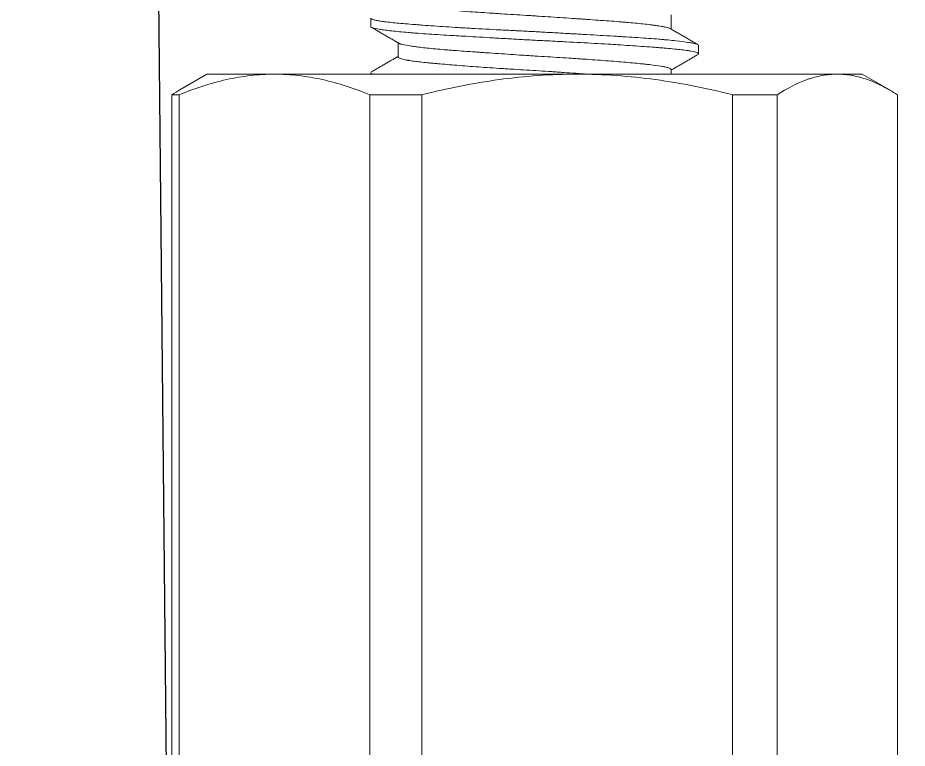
# Model space of a CAD drawing. Header units: millimetres. Extents: x 240 to 1080, y -29 to 565.
# Drawn here: x 618.15 to 634.44, y 161.21 to 174.57 of the extents above; entities that cross this region are included whole.
import ezdxf

# ---------------------------------------------------------------- set-up
doc = ezdxf.new("R2010")
doc.units = ezdxf.units.MM
doc.header["$LTSCALE"] = 0.75
doc.layers.add('DIM', color=3, linetype='Continuous')
doc.styles.get("Standard").update_dxf_attribs({"font": 'arial.ttf'})
doc.dimstyles.new('사본 ISO-25', dxfattribs={"dimtxt": 7, "dimasz": 7, "dimexe": 2.1, "dimexo": 2.1, "dimgap": 2, "dimtad": 1, "dimtih": 1, "dimtoh": 1, "dimdec": 1, "dimdsep": 46, "dimtxsty": 'Standard', "dimcen": 0, "dimclrd": 3, "dimclre": 3, "dimclrt": 4, "dimazin": 2, "dimtp": 0.1, "dimtm": 0.1, "dimtfac": 0.714286, "dimtdec": 1, "dimtmove": 0, "dimatfit": 3, "dimfxl": 1, "dimarcsym": 0})

msp = doc.modelspace()

# ---------------------------------------------------------------- linework, layer by layer
at = {"color": 7, "linetype": 'Continuous', "lineweight": 18}
for p, q in [((624.615, 174.409), (624.615, 174.564)), ((630.115, 174.62), (630.115, 174.362)), ((625.115, 173.853), (625.115, 174.111)), ((630.615, 174.065), (630.615, 173.909)), ((630.115, 173.62), (630.115, 173.537)), ((621.119, 173.251), (621.615, 173.537)), ((633.615, 173.537), (621.615, 173.537)), ((624.615, 173.537), (624.615, 173.564)), ((633.615, 173.537), (634.11, 173.251)), ((620.974, 153.912), (620.974, 173.161)), ((620.974, 173.161), (621.108, 173.161)), ((621.108, 153.912), (621.108, 173.161)), ((624.598, 153.912), (624.598, 173.161)), ((624.598, 173.161), (625.552, 173.161)), ((625.552, 153.912), (625.552, 173.161)), ((631.239, 173.161), (632.059, 173.161)), ((631.239, 153.912), (631.239, 173.161)), ((632.059, 153.912), (632.059, 173.161)), ((634.256, 153.912), (634.256, 173.161))]:
    msp.add_line(p, q, dxfattribs=at)
for points, knots in [([(630.102, 174.369), (630.096, 174.373), (630.087, 174.377), (630.07, 174.383), (630.062, 174.385), (630.046, 174.39), (630.036, 174.392), (630.006, 174.399), (629.96, 174.409), (629.901, 174.418), (629.851, 174.426), (629.826, 174.429), (629.798, 174.433), (629.779, 174.435), (629.769, 174.437), (629.681, 174.448), (629.591, 174.458), (629.441, 174.473), (629.389, 174.478), (629.306, 174.485), (629.278, 174.487), (629.234, 174.491), (629.22, 174.492), (629.19, 174.494), (629.175, 174.496), (629.04, 174.506), (628.913, 174.515), (628.713, 174.529), (628.644, 174.534), (628.538, 174.541), (628.502, 174.544), (628.43, 174.549), (628.394, 174.551), (628.213, 174.564), (628.065, 174.574), (627.84, 174.589), (627.764, 174.594), (627.649, 174.601), (627.611, 174.604), (627.534, 174.609), (627.496, 174.611), (627.307, 174.623), (627.158, 174.632), (626.973, 174.643), (626.937, 174.646), (626.864, 174.651), (626.827, 174.653), (626.719, 174.66), (626.648, 174.665), (626.442, 174.679), (626.31, 174.689), (626.154, 174.702), (626.123, 174.704), (626.062, 174.709), (626.033, 174.712), (625.945, 174.719), (625.89, 174.724), (625.73, 174.739), (625.634, 174.748), (625.526, 174.76), (625.506, 174.762), (625.466, 174.767), (625.446, 174.769), (625.391, 174.776), (625.324, 174.786), (625.269, 174.795), (625.233, 174.803), (625.216, 174.806), (625.201, 174.81), (625.191, 174.813), (625.187, 174.814), (625.147, 174.825), (625.126, 174.835), (625.116, 174.848), (625.115, 174.851), (625.115, 174.853)], [0, 0, 0, 0, 0.023992, 0.023992, 0.038988, 0.038988, 0.053983, 0.053983, 0.083973, 0.113964, 0.113964, 0.128959, 0.136456, 0.136456, 0.143954, 0.143954, 0.203935, 0.203935, 0.233925, 0.233925, 0.24892, 0.24892, 0.256418, 0.256418, 0.263916, 0.263916, 0.323896, 0.323896, 0.353887, 0.353887, 0.368882, 0.368882, 0.383877, 0.383877, 0.443858, 0.443858, 0.473848, 0.473848, 0.488844, 0.488844, 0.503839, 0.503839, 0.56382, 0.56382, 0.578815, 0.578815, 0.59381, 0.59381, 0.6238, 0.6238, 0.683781, 0.683781, 0.698776, 0.698776, 0.713772, 0.713772, 0.743762, 0.743762, 0.803743, 0.803743, 0.818738, 0.818738, 0.833733, 0.833733, 0.863724, 0.893714, 0.893714, 0.908709, 0.916207, 0.916207, 0.923704, 0.923704, 0.983685, 0.983685, 1, 1, 1, 1]), ([(630.602, 174.079), (630.595, 174.083), (630.572, 174.092), (630.536, 174.1), (630.501, 174.107), (630.488, 174.109), (630.461, 174.114), (630.446, 174.116), (630.369, 174.128), (630.292, 174.138), (630.157, 174.152), (630.108, 174.157), (630.03, 174.165), (630.003, 174.167), (629.961, 174.171), (629.947, 174.172), (629.918, 174.175), (629.846, 174.181), (629.769, 174.187), (629.641, 174.196), (629.508, 174.206), (629.364, 174.215), (629.27, 174.22), (629.252, 174.221), (629.213, 174.224), (629.194, 174.225), (629.136, 174.228), (629.098, 174.231), (628.901, 174.242), (628.738, 174.252), (628.483, 174.266), (628.397, 174.271), (628.287, 174.277), (628.265, 174.279), (628.221, 174.281), (628.155, 174.285), (628.089, 174.289), (627.956, 174.296), (627.867, 174.301), (627.689, 174.311), (627.6, 174.316), (627.465, 174.323), (627.398, 174.326), (627.331, 174.33), (627.286, 174.332), (627.264, 174.333), (627.152, 174.339), (627.063, 174.343), (626.801, 174.357), (626.631, 174.366), (626.424, 174.378), (626.383, 174.38), (626.321, 174.384), (626.301, 174.385), (626.26, 174.387), (626.16, 174.393), (626.064, 174.4), (625.839, 174.414), (625.698, 174.424), (625.55, 174.435), (625.534, 174.436), (625.501, 174.439), (625.485, 174.44), (625.438, 174.444), (625.407, 174.446), (625.318, 174.453), (625.261, 174.457), (625.101, 174.471), (625.008, 174.48), (624.908, 174.492), (624.888, 174.494), (624.852, 174.499), (624.835, 174.501), (624.786, 174.508), (624.729, 174.518), (624.687, 174.528), (624.661, 174.536), (624.654, 174.538), (624.641, 174.543), (624.635, 174.546), (624.621, 174.553), (624.616, 174.558), (624.615, 174.563), (624.615, 174.564), (624.615, 174.564)], [0, 0, 0, 0, 0.026836, 0.056261, 0.056261, 0.070974, 0.070974, 0.085687, 0.085687, 0.144538, 0.144538, 0.173964, 0.173964, 0.188676, 0.188676, 0.196033, 0.196033, 0.203389, 0.232815, 0.232815, 0.26224, 0.291666, 0.291666, 0.299022, 0.299022, 0.306379, 0.306379, 0.321092, 0.321092, 0.379943, 0.379943, 0.409368, 0.409368, 0.416725, 0.416725, 0.424081, 0.438794, 0.438794, 0.468219, 0.468219, 0.497645, 0.497645, 0.512358, 0.519714, 0.519714, 0.527071, 0.527071, 0.556496, 0.556496, 0.615347, 0.615347, 0.63006, 0.63006, 0.637417, 0.637417, 0.644773, 0.674199, 0.674199, 0.73305, 0.73305, 0.740406, 0.740406, 0.747762, 0.747762, 0.762475, 0.762475, 0.791901, 0.791901, 0.850752, 0.850752, 0.865465, 0.865465, 0.880178, 0.880178, 0.909603, 0.939029, 0.939029, 0.953742, 0.953742, 0.968454, 0.968454, 0.99788, 0.99788, 1, 1, 1, 1]), ([(624.615, 174.408), (624.615, 174.407), (624.615, 174.406), (624.616, 174.404), (624.616, 174.403), (624.618, 174.401), (624.62, 174.399), (624.627, 174.394), (624.637, 174.389), (624.678, 174.376), (624.721, 174.367), (624.794, 174.355), (624.809, 174.353), (624.843, 174.348), (624.86, 174.346), (624.916, 174.339), (624.956, 174.334), (625.087, 174.319), (625.188, 174.309), (625.331, 174.297), (625.361, 174.294), (625.421, 174.289), (625.452, 174.287), (625.547, 174.28), (625.613, 174.275), (625.817, 174.261), (625.964, 174.253), (626.159, 174.241), (626.199, 174.239), (626.279, 174.234), (626.319, 174.232), (626.441, 174.225), (626.606, 174.215), (626.862, 174.2), (627.038, 174.19), (627.216, 174.18), (627.305, 174.175), (627.484, 174.165), (627.573, 174.161), (627.751, 174.151), (627.84, 174.147), (627.974, 174.14), (628.018, 174.138), (628.107, 174.133), (628.152, 174.131), (628.373, 174.119), (628.544, 174.11), (628.793, 174.096), (628.875, 174.092), (628.996, 174.084), (629.035, 174.082), (629.095, 174.078), (629.114, 174.077), (629.153, 174.075), (629.172, 174.073), (629.344, 174.062), (629.487, 174.052), (629.686, 174.038), (629.75, 174.033), (629.827, 174.027), (629.842, 174.026), (629.872, 174.023), (629.887, 174.022), (629.93, 174.019), (629.959, 174.017), (630.096, 174.005), (630.192, 173.996), (630.316, 173.982), (630.354, 173.978), (630.397, 173.972), (630.405, 173.97), (630.422, 173.968), (630.445, 173.964), (630.467, 173.961), (630.533, 173.948), (630.57, 173.938), (630.598, 173.926), (630.604, 173.922), (630.609, 173.919), (630.611, 173.916), (630.612, 173.915), (630.614, 173.912), (630.615, 173.91), (630.615, 173.908)], [0, 0, 0, 0, 0.005132, 0.005132, 0.01226, 0.01226, 0.019388, 0.019388, 0.047901, 0.047901, 0.104926, 0.104926, 0.119183, 0.119183, 0.133439, 0.133439, 0.161952, 0.161952, 0.218977, 0.218977, 0.233234, 0.233234, 0.24749, 0.24749, 0.276003, 0.276003, 0.333028, 0.333028, 0.347285, 0.347285, 0.361541, 0.361541, 0.390054, 0.418567, 0.447079, 0.447079, 0.475592, 0.475592, 0.504105, 0.504105, 0.532618, 0.532618, 0.546874, 0.546874, 0.561131, 0.561131, 0.618156, 0.618156, 0.646669, 0.646669, 0.660925, 0.660925, 0.668053, 0.668053, 0.675182, 0.675182, 0.732207, 0.732207, 0.76072, 0.76072, 0.767848, 0.767848, 0.774976, 0.774976, 0.789233, 0.789233, 0.846258, 0.846258, 0.874771, 0.874771, 0.881899, 0.881899, 0.889027, 0.903284, 0.903284, 0.960309, 0.960309, 0.974566, 0.981694, 0.981694, 0.988822, 0.988822, 1, 1, 1, 1]), ([(625.13, 174.103), (625.131, 174.102), (625.132, 174.101), (625.138, 174.098), (625.144, 174.096), (625.153, 174.093), (625.157, 174.091), (625.164, 174.089), (625.168, 174.088), (625.204, 174.077), (625.249, 174.068), (625.336, 174.054), (625.376, 174.048), (625.422, 174.042), (625.44, 174.039), (625.45, 174.038), (625.479, 174.034), (625.499, 174.032), (625.602, 174.019), (625.695, 174.009), (625.851, 173.995), (625.905, 173.99), (625.977, 173.984), (625.991, 173.983), (626.021, 173.98), (626.065, 173.977), (626.11, 173.973), (626.262, 173.962), (626.391, 173.953), (626.562, 173.941), (626.596, 173.938), (626.666, 173.934), (626.702, 173.931), (626.808, 173.924), (626.88, 173.919), (627.099, 173.904), (627.247, 173.894), (627.436, 173.881), (627.474, 173.879), (627.55, 173.874), (627.588, 173.871), (627.702, 173.864), (627.777, 173.859), (628.002, 173.846), (628.15, 173.837), (628.333, 173.825), (628.37, 173.822), (628.442, 173.818), (628.478, 173.815), (628.584, 173.808), (628.653, 173.803), (628.855, 173.789), (628.984, 173.779), (629.229, 173.759), (629.342, 173.749), (629.496, 173.735), (629.544, 173.73), (629.614, 173.723), (629.637, 173.721), (629.68, 173.716), (629.702, 173.714), (629.804, 173.702), (629.873, 173.693), (629.958, 173.678), (629.984, 173.673), (630.017, 173.666), (630.027, 173.664), (630.046, 173.658), (630.055, 173.656), (630.093, 173.643), (630.11, 173.633), (630.115, 173.622), (630.115, 173.62), (630.115, 173.619)], [0, 0, 0, 0, 0.004063, 0.004063, 0.019001, 0.019001, 0.02647, 0.02647, 0.033939, 0.033939, 0.09369, 0.09369, 0.123566, 0.131035, 0.131035, 0.138504, 0.138504, 0.153442, 0.153442, 0.213193, 0.213193, 0.243069, 0.243069, 0.250538, 0.250538, 0.258007, 0.272945, 0.272945, 0.332696, 0.332696, 0.347634, 0.347634, 0.362572, 0.362572, 0.392448, 0.392448, 0.452199, 0.452199, 0.467137, 0.467137, 0.482075, 0.482075, 0.51195, 0.51195, 0.571702, 0.571702, 0.58664, 0.58664, 0.601578, 0.601578, 0.631453, 0.631453, 0.691205, 0.691205, 0.750956, 0.750956, 0.780832, 0.780832, 0.79577, 0.79577, 0.810708, 0.810708, 0.870459, 0.870459, 0.900335, 0.900335, 0.915273, 0.915273, 0.930211, 0.930211, 0.989962, 0.989962, 1, 1, 1, 1]), ([(628.625, 173.535), (628.61, 173.536), (628.596, 173.537), (628.442, 173.548), (628.298, 173.558), (628.112, 173.571), (628.074, 173.573), (627.999, 173.578), (627.961, 173.581), (627.848, 173.588), (627.772, 173.593), (627.545, 173.608), (627.394, 173.617), (627.205, 173.629), (627.167, 173.631), (627.093, 173.636), (627.055, 173.638), (626.945, 173.645), (626.799, 173.655), (626.659, 173.664), (626.521, 173.674), (626.453, 173.679), (626.252, 173.694), (626.128, 173.704), (625.954, 173.719), (625.898, 173.724), (625.817, 173.731), (625.791, 173.733), (625.74, 173.738), (625.715, 173.74), (625.593, 173.752), (625.507, 173.761), (625.396, 173.775), (625.354, 173.781), (625.316, 173.787), (625.301, 173.79), (625.294, 173.791), (625.273, 173.795), (625.26, 173.797), (625.199, 173.81), (625.163, 173.82), (625.13, 173.835), (625.123, 173.84), (625.117, 173.846), (625.117, 173.847), (625.115, 173.85), (625.115, 173.851), (625.115, 173.852), (625.115, 173.853), (625.115, 173.853)], [0, 0, 0, 0, 0.009559, 0.009559, 0.101471, 0.101471, 0.124448, 0.124448, 0.147426, 0.147426, 0.193382, 0.193382, 0.285294, 0.285294, 0.308272, 0.308272, 0.33125, 0.33125, 0.377206, 0.423162, 0.423162, 0.469118, 0.469118, 0.561029, 0.561029, 0.606985, 0.606985, 0.629963, 0.629963, 0.652941, 0.652941, 0.744853, 0.744853, 0.790809, 0.802298, 0.802298, 0.813787, 0.813787, 0.836765, 0.836765, 0.928676, 0.928676, 0.974632, 0.974632, 0.986121, 0.986121, 0.99761, 0.99761, 1, 1, 1, 1]), ([(621.108, 173.161), (621.396, 173.279), (621.685, 173.373), (622.121, 173.47), (622.267, 173.495), (622.559, 173.528), (622.706, 173.537), (622.853, 173.537)], [0, 0, 0, 0, 0.5, 0.5, 0.75, 0.75, 1, 1, 1, 1]), ([(622.853, 173.537), (622.999, 173.537), (623.146, 173.528), (623.44, 173.495), (623.587, 173.47), (624.024, 173.373), (624.312, 173.278), (624.598, 173.161)], [0, 0, 0, 0, 0.25, 0.25, 0.5, 0.5, 1, 1, 1, 1]), ([(624.659, 173.536), (624.645, 173.541), (624.623, 173.551), (624.615, 173.56), (624.615, 173.565)], [0, 0, 0, 0, 0.483333, 1, 1, 1, 1]), ([(625.552, 173.161), (626.021, 173.279), (626.492, 173.373), (627.202, 173.47), (627.44, 173.495), (627.916, 173.528), (628.156, 173.537), (628.396, 173.537)], [0, 0, 0, 0, 0.5, 0.5, 0.75, 0.75, 1, 1, 1, 1]), ([(628.396, 173.537), (628.634, 173.537), (628.873, 173.528), (629.352, 173.495), (629.591, 173.47), (630.303, 173.373), (630.773, 173.278), (631.239, 173.161)], [0, 0, 0, 0, 0.25, 0.25, 0.5, 0.5, 1, 1, 1, 1]), ([(633.157, 173.537), (633.065, 173.537), (632.973, 173.528), (632.834, 173.503), (632.788, 173.493), (632.718, 173.474), (632.695, 173.467), (632.649, 173.453), (632.441, 173.384), (632.237, 173.277), (632.059, 173.161)], [0, 0, 0, 0, 0.25, 0.25, 0.375, 0.375, 0.4375, 0.4375, 0.5, 1, 1, 1, 1]), ([(633.157, 173.537), (633.249, 173.537), (633.341, 173.528), (633.525, 173.495), (633.617, 173.47), (633.8, 173.406), (633.892, 173.366), (634.006, 173.308), (634.029, 173.296), (634.075, 173.271), (634.143, 173.232), (634.211, 173.191), (634.256, 173.161)], [0, 0, 0, 0, 0.25, 0.25, 0.5, 0.5, 0.75, 0.75, 0.8125, 0.8125, 0.875, 1, 1, 1, 1])]:
    msp.add_open_spline(points, degree=3, knots=knots, dxfattribs=at)
for points, degree in [([(625.134, 174.1), (624.877, 174.25), (624.619, 174.399)], 2), ([(630.096, 174.373), (630.353, 174.224), (630.61, 174.075)], 2), ([(624.624, 173.577), (624.87, 173.719), (625.115, 173.862)], 2), ([(630.613, 173.9), (630.364, 173.756), (630.115, 173.611)], 2), ([(621.127, 173.255), (621.076, 173.225), (621.025, 173.194), (620.974, 173.161)], 3)]:
    msp.add_open_spline(points, degree=degree, dxfattribs=at)

# ---------------------------------------------------------------- leaders
at = {"layer": 'DIM'}
msp.add_leader([(620.154, 234.101), (621.098, 137.523), (634.437, 137.523)], dimstyle='사본 ISO-25', override={"dimasz": 4, "dimgap": 2, "dimtad": 0, "dimldrblk": 'Dot'}, dxfattribs=at)

doc.saveas('drawing.dxf')
